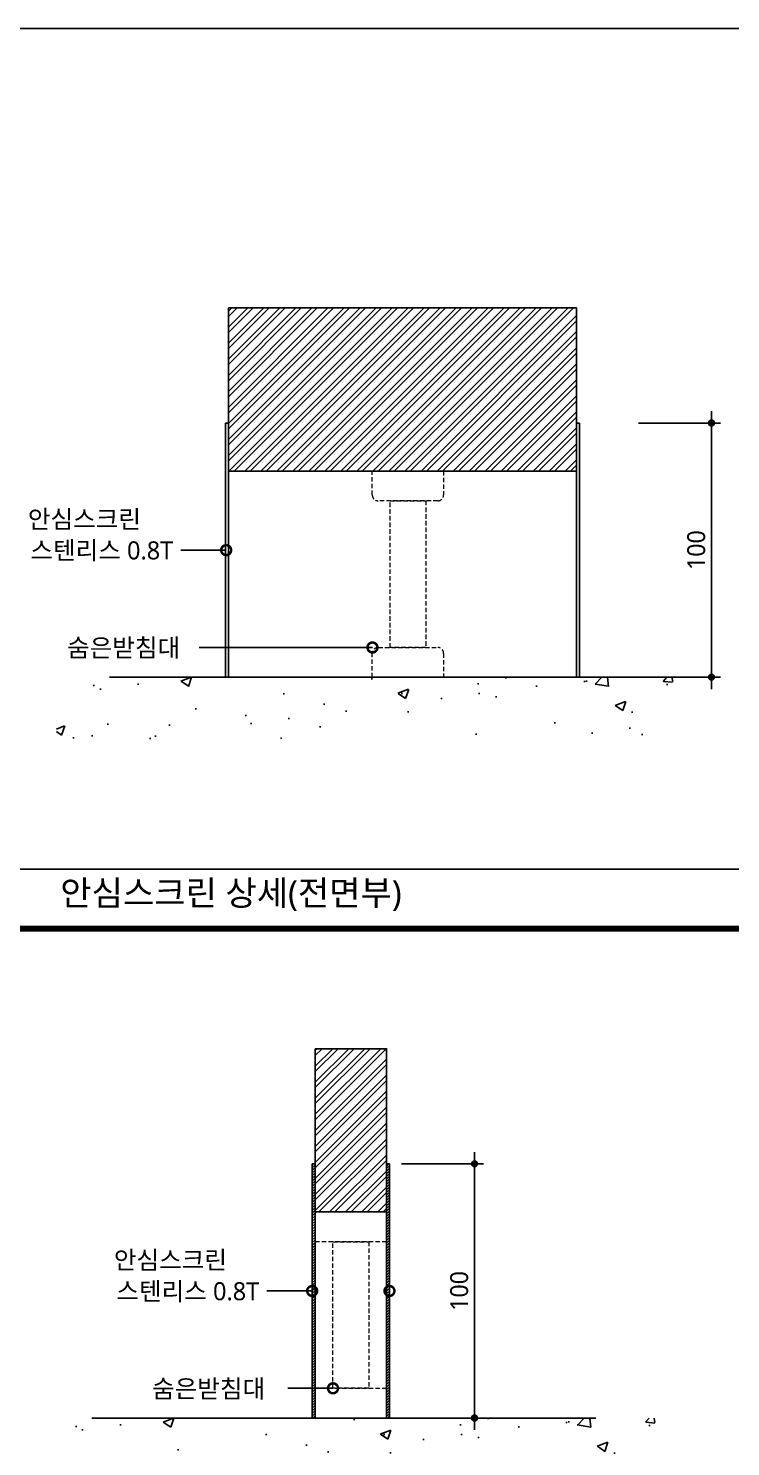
# Model space of a CAD drawing. Extents: x -256 to 8104, y -176 to 5714.
# Drawn here: x 4629 to 5810, y 3153 to 5538 of the extents above; entities that cross this region are included whole.
import ezdxf
from ezdxf.enums import TextEntityAlignment as Align

# ---------------------------------------------------------------- set-up
doc = ezdxf.new("R2010")
doc.units = 0
doc.header["$LTSCALE"] = 30
doc.linetypes.add('HIDDEN', pattern=[0.375, 0.25, -0.125])
doc.layers.get('0').update_dxf_attribs({"linetype": 'CONTINUOUS'})
doc.layers.get('DEFPOINTS').update_dxf_attribs({"linetype": 'CONTINUOUS'})
for name, color, linetype in [('DIM', 7, 'CONTINUOUS'), ('HAT', 8, 'CONTINUOUS'), ('HID', 9, 'HIDDEN'), ('TIT', 3, 'CONTINUOUS'), ('문자', 3, 'CONTINUOUS'), ('치수', 1, 'CONTINUOUS'), ('판넬', 2, 'CONTINUOUS'), ('해치', 8, 'CONTINUOUS')]:
    doc.layers.add(name, color=color, linetype=linetype)
doc.styles.add('돋움', font='malgun.ttf')
doc.dimstyles.new('10', dxfattribs={"dimscale": 10, "dimtxt": 3, "dimasz": 1, "dimexe": 1.5, "dimexo": 2, "dimgap": 1, "dimtad": 1, "dimdec": 0, "dimlunit": 6, "dimtxsty": '돋움', "dimblk": 'DIMDOT', "dimcen": -1, "dimdle": 1.5, "dimclrt": 3, "dimazin": 3, "dimtfac": 1, "dimtdec": 0, "dimtix": 1, "dimtmove": 2, "dimatfit": 3, "dimldrblk": 'DIMDOT', "dimarcsym": 0})

# ---------------------------------------------------------------- blocks, each defined once
blk = doc.blocks.new('DIMDOT')
at = {"linetype": 'Continuous'}
blk.add_line((-2, 0), (2, 0), dxfattribs=at)
for radius in [0.5, 0.25]:
    blk.add_circle((0, 0), radius, dxfattribs=at)
blk = doc.blocks.new('*D495')
at = {"layer": 'DEFPOINTS', "color": 0}
for p in [(173557.6483797086, 3804.199375718589), (173557.6483797086, 3376.73390850169), (173700.5538402225, 3376.73390850169)]:
    blk.add_point(p, dxfattribs=at)
at = {"layer": 'DIM', "color": 0, "lineweight": -2, "ltscale": 10}
for p, q in [((173577.6483797086, 3804.199375718589), (173715.5538402225, 3804.199375718589)), ((173700.5538402225, 3794.199375718589), (173700.5538402225, 3386.73390850169)), ((173577.6483797086, 3376.73390850169), (173715.5538402225, 3376.73390850169))]:
    blk.add_line(p, q, dxfattribs=at)
at = {"layer": 'DIM', "color": 0, "lineweight": -2, "xscale": 10, "yscale": 10, "zscale": 10}
for p, rotation in [((173700.5538402225, 3804.199375718589), 90), ((173700.5538402225, 3376.73390850169), 270)]:
    blk.add_blockref('DIMDOT', p, dxfattribs=dict(at, rotation=rotation))
at = {"layer": 'DIM', "color": 3, "insert": (173674.9729978312, 3590.466642110139), "char_height": 30, "attachment_point": 5, "rotation": 90, "style": '돋움'}
blk.add_mtext('100', dxfattribs=at)
blk = doc.blocks.new('_DOTSMALL')
at = {"color": 0, "linetype": 'ByBlock', "const_width": 0.5}
blk.add_lwpolyline([(-0.0625, 0, 1), (0.0625, 0, 1)], format="xyb", close=True, dxfattribs=at)
blk = doc.blocks.new('A$C63EC304E')
at = {"layer": '치수', "color": 1, "xscale": 2.5, "yscale": 2.5, "zscale": 2.5, "rotation": 234.3098741996962}
blk.add_blockref('_DOTSMALL', (0.3122711487351353, 0.3122689042671141), dxfattribs=at)
blk = doc.blocks.new('A$C2BC9653E')
at = {"layer": '치수', "xscale": 0.3333333333333333, "yscale": 0.3333333333333333, "zscale": 0.3333333333333333}
blk.add_blockref('A$C63EC304E', (7.59378804105e-05, 7.69076509641e-05), dxfattribs=at)
blk = doc.blocks.new('A$C7FC71301')
at = {"layer": '치수', "rotation": 180}
blk.add_blockref('A$C2BC9653E', (0.2083304700627195, 0.2083319399498578), dxfattribs=at)
blk = doc.blocks.new('A$C4A20372B')
at = {"layer": '치수'}
blk.add_blockref('A$C7FC71301', (0, 0), dxfattribs=at)
blk = doc.blocks.new('A$C566469F5')
at = {"layer": '치수'}
blk.add_blockref('A$C4A20372B', (1.4837169147e-06, -7.523958629e-07), dxfattribs=at)
blk = doc.blocks.new('A$C7E317CD4')
at = {"layer": '해치', "xscale": 2, "yscale": 2, "zscale": 2}
blk.add_blockref('A$C566469F5', (-7.38963099138e-05, -7.19324398233e-05), dxfattribs=at)
blk = doc.blocks.new('A$C601D7F27')
at = {"layer": '치수'}
blk.add_blockref('A$C7E317CD4', (7.25629724911e-05, 7.2882110544e-05), dxfattribs=at)
blk = doc.blocks.new('A$C38802C08')
at = {"layer": '치수'}
blk.add_blockref('A$C601D7F27', (2.970571586e-06, 3.044569894e-06), dxfattribs=at)
blk = doc.blocks.new('*D497')
at = {"layer": 'DEFPOINTS', "color": 0}
for p in [(173956.2658855324, 5050.282922417322), (173956.2658855324, 4622.817455200424), (174099.1713460463, 4622.817455200424)]:
    blk.add_point(p, dxfattribs=at)
at = {"layer": 'DIM', "color": 0, "lineweight": -2, "ltscale": 10}
for p, q in [((173976.2658855324, 5050.282922417322), (174114.1713460463, 5050.282922417322)), ((174099.1713460463, 5040.282922417322), (174099.1713460463, 4632.817455200424)), ((173976.2658855324, 4622.817455200424), (174114.1713460463, 4622.817455200424))]:
    blk.add_line(p, q, dxfattribs=at)
at = {"layer": 'DIM', "color": 0, "lineweight": -2, "xscale": 10, "yscale": 10, "zscale": 10}
for p, rotation in [((174099.1713460463, 5050.282922417322), 90), ((174099.1713460463, 4622.817455200424), 270)]:
    blk.add_blockref('DIMDOT', p, dxfattribs=dict(at, rotation=rotation))
at = {"layer": 'DIM', "color": 3, "insert": (174073.590503655, 4836.550188808873), "char_height": 30, "attachment_point": 5, "rotation": 90, "style": '돋움'}
blk.add_mtext('100', dxfattribs=at)
blk = doc.blocks.new('AURA_17', base_point=(168321.4772280213, 175.7636242712601))
h = blk.add_hatch()
h.set_pattern_fill('ANSI31', color=2, style=0)
h.set_pattern_definition([(45, (171538.1627874165, 1839.989420995684), (-2.245064030267288, 2.245064030267288), [])])
h.paths.add_polyline_path([(173432.6483797086, 3804.199375718589), (173427.6483797086, 3804.199375718589), (173427.6483797086, 3592.549975443473, -1), (173427.6483797086, 3588.383308776807), (173427.6483797086, 3376.73390850169), (173432.6483797086, 3376.73390850169)])
h.paths.add_polyline_path([(173557.6483797086, 3588.383308776795, -1), (173557.6483797086, 3592.549975443461), (173557.6483797086, 3804.199375718589), (173552.6483797086, 3804.199375718589), (173552.6483797086, 3376.73390850169), (173557.6483797086, 3376.73390850169)])
at = {"layer": 'HAT'}
h = blk.add_hatch(dxfattribs=at)
h.set_pattern_fill('ANSI32', color=256, scale=2, style=0)
h.set_pattern_definition([(45, (160029.9008488676, -8.833752722632198), (-13.47038418160373, 13.47038418160373), []), (45, (160038.8811049736, -8.833752722632198), (-13.47038418160373, 13.47038418160373), [])])
h.paths.add_polyline_path([(173286.8242107148, 5244.078883969458), (173872.1824408657, 5244.078883969458), (173872.1824408657, 4969.433746172017), (173286.8242107148, 4969.433746172017)])
h = blk.add_hatch(dxfattribs=at)
h.set_pattern_fill('ANSI32', color=256, scale=2, style=0)
h.set_pattern_definition([(45, (168351.3137263376, 0), (-13.47038418160373, 13.47038418160373), []), (45, (168360.2939863377, 0), (-13.47038418160373, 13.47038418160373), [])])
h.paths.add_polyline_path([(173552.6483797086, 3997.995337270724), (173432.6483797086, 3997.995337270724), (173432.6483797086, 3723.350199473284), (173552.6483797086, 3723.350199473284), (173552.6483797086, 3804.199375718589)])
at = {"layer": '해치'}
h = blk.add_hatch(dxfattribs=at)
h.set_pattern_fill('AR-CONC', color=256, style=0)
h.set_pattern_definition([(49.99999999999999, (171568.067168055, 3086.072967694418), (182.184668996004, -15.93908553890309), [19.05, -209.55]), (355, (171568.067168055, 3086.072967694418), (-35.24282597566699, 191.05664288218), [15.24, -167.64]), (100.451, (171583.249168055, 3084.744717694417), (146.9425016659592, 175.1166878202919), [16.19, -178.09]), (46.1842, (171568.067168055, 3136.872967694417), (271.0790408921299, -42.04232793272715), [28.575, -314.325]), (96.63560000000001, (171590.657068055, 3133.369467694416), (237.4042344662371, 247.4255558900492), [24.285, -267.135]), (351.1840000000001, (171568.067168055, 3136.872967694417), (237.4046058139339, 247.4251178605977), [22.86, -251.46]), (21, (171593.467168055, 3124.172967694416), (151.6148798353833, -102.2655185167625), [19.05, -209.55]), (326.0000000000001, (171593.467168055, 3124.172967694416), (61.80202834764707, 184.1879661223193), [15.24, -167.64]), (71.4514, (171606.101668055, 3115.650867694418), (213.4164907701245, 81.92285771605745), [16.19, -178.09]), (37.50000000000001, (171568.067168055, 3086.072967694418), (3.088603250591817, 84.55503887315311), [0, -165.608, 0, -170.18, 0, -168.275]), (7.499999999999999, (171568.067168055, 3086.072967694418), (66.81966251030575, 100.1805748181195), [0, -97.02799999999999, 0, -161.798, 0, -64.135]), (327.5, (171511.425168055, 3086.072967694418), (135.5905951668714, -5.728743992673458), [0, -63.5, 0, -198.12, 0, -262.89]), (317.5, (171486.025168055, 3086.072967694418), (148.129181386018, 25.42649103333301), [0, -82.55, 0, -131.572, 0, -186.69])])
h.paths.add_polyline_path([(174047.6453608303, 4519.833484823783), (174047.6453608303, 4622.817455200424), (172997.460159864, 4622.817455200424), (172997.460159864, 4519.833484823783)])
h = blk.add_hatch(dxfattribs=at)
h.set_pattern_fill('AR-CONC', color=256, style=0)
h.set_pattern_definition([(49.99999999999999, (171538.1627874165, 1839.989420995684), (182.184668996004, -15.93908553890309), [19.05, -209.55]), (355, (171538.1627874165, 1839.989420995684), (-35.24282597566699, 191.05664288218), [15.24, -167.64]), (100.451, (171553.3447874165, 1838.661170995685), (146.9425016659592, 175.1166878202919), [16.19, -178.09]), (46.1842, (171538.1627874165, 1890.789420995685), (271.0790408921299, -42.04232793272715), [28.575, -314.325]), (96.63560000000001, (171560.7526874165, 1887.285920995684), (237.4042344662371, 247.4255558900492), [24.285, -267.135]), (351.1840000000001, (171538.1627874165, 1890.789420995685), (237.4046058139339, 247.4251178605977), [22.86, -251.46]), (21, (171563.5627874165, 1878.089420995684), (151.6148798353833, -102.2655185167625), [19.05, -209.55]), (326.0000000000001, (171563.5627874165, 1878.089420995684), (61.80202834764707, 184.1879661223193), [15.24, -167.64]), (71.4514, (171576.1972874165, 1869.567320995684), (213.4164907701245, 81.92285771605745), [16.19, -178.09]), (37.50000000000001, (171538.1627874165, 1839.989420995684), (3.088603250591817, 84.55503887315311), [0, -165.608, 0, -170.18, 0, -168.275]), (7.499999999999999, (171538.1627874165, 1839.989420995684), (66.81966251030575, 100.1805748181195), [0, -97.02799999999999, 0, -161.798, 0, -64.135]), (327.5, (171481.5207874165, 1839.989420995684), (135.5905951668714, -5.728743992673458), [0, -63.5, 0, -198.12, 0, -262.89]), (317.5, (171456.1207874165, 1839.989420995684), (148.129181386018, 25.42649103333301), [0, -82.55, 0, -131.572, 0, -186.69])])
h.paths.add_polyline_path([(174017.7409801918, 3273.749938125049), (174017.7409801918, 3376.73390850169), (172967.5557792255, 3376.73390850169), (172967.5557792255, 3273.749938125049)])
at = {"color": 2}
for p, q in [((173086.808154448, 4622.817455200424), (173976.2658855324, 4622.817455200424)), ((173056.9037738095, 3376.73390850169), (173904.5770235335, 3376.73390850169))]:
    blk.add_line(p, q, dxfattribs=at)
at = {"color": 8}
blk.add_line((170805.6351922593, 4299.924888201386), (174153.4599155654, 4299.924888201386), dxfattribs=at)
at = {"color": 2}
for points in [[(168320.7852653573, 5714.157588780032), (175573.1269590878, 5714.157588780032), (175573.1269590878, 175.84241121997), (168320.7852653573, 175.84241121997)], [(168320.7852653573, 5714.157588780032), (175573.1269590878, 5714.157588780032), (175573.1269590878, 175.84241121997), (168320.7852653573, 175.84241121997)], [(168320.7852653573, 5714.157588780032), (176302.7013498609, 5714.157588780032), (176302.7013498609, 175.84241121997), (168320.7852653573, 175.84241121997)], [(173281.8242107148, 5050.282922417322), (173286.8242107148, 5050.282922417322), (173286.8242107148, 4622.817455200424), (173281.8242107148, 4622.817455200424)], [(173877.1824408657, 5050.282922417322), (173872.1824408657, 5050.282922417322), (173872.1824408657, 4622.817455200424), (173877.1824408657, 4622.817455200424)], [(173427.6483797086, 3804.199375718589), (173432.6483797086, 3804.199375718589), (173432.6483797086, 3376.73390850169), (173427.6483797086, 3376.73390850169)], [(173557.6483797086, 3804.199375718589), (173552.6483797086, 3804.199375718589), (173552.6483797086, 3376.73390850169), (173557.6483797086, 3376.73390850169)]]:
    blk.add_lwpolyline(points, close=True, dxfattribs=at)
at = {"color": 8, "const_width": 10}
blk.add_lwpolyline([(170805.6351922593, 4199.924888201386), (174153.4599155654, 4199.924888201386)], dxfattribs=at)
at = {"layer": 'HID', "lineweight": 15}
for points in [[(173528.7220622328, 4969.433746172017), (173648.7220622328, 4969.433746172017), (173648.7220622328, 4929.433746172017, -0.4142135623730953), (173638.7220622328, 4919.433746172017), (173538.7220622328, 4919.433746172017, -0.4142135623730954), (173528.7220622328, 4929.433746172017)], [(173538.7220622328, 4672.817455200424), (173638.7220622328, 4672.817455200424, -0.4142135623730943), (173648.7220622328, 4662.817455200424), (173648.7220622328, 4622.817455200424), (173528.7220622328, 4622.817455200424), (173528.7220622328, 4662.817455200424, -0.4142135623730947)]]:
    blk.add_lwpolyline(points, format="xyb", close=True, dxfattribs=at)
for points in [[(173558.7220622328, 4919.433746172017), (173618.7220622328, 4919.433746172017), (173618.7220622328, 4672.817455200424), (173558.7220622328, 4672.817455200424)], [(173432.6483797086, 3723.350199473284), (173552.6483797086, 3723.350199473284), (173552.6483797086, 3673.350199473284), (173432.6483797086, 3673.350199473284)], [(173462.6483797086, 3673.350199473284), (173522.6483797086, 3673.350199473284), (173522.6483797086, 3426.73390850169), (173462.6483797086, 3426.73390850169)], [(173432.6483797086, 3426.73390850169), (173552.6483797086, 3426.73390850169), (173552.6483797086, 3376.73390850169), (173432.6483797086, 3376.73390850169)]]:
    blk.add_lwpolyline(points, close=True, dxfattribs=at)
at = {"layer": '치수'}
for p, q in [((173207.004647494, 4836.550188808884), (173283.0354572834, 4836.550188808884)), ((173237.5944831578, 4672.817455200424), (173529.0156880751, 4672.817455200424)), ((173351.6175699191, 3590.466642110154), (173427.6483797086, 3590.466642110154)), ((173386.6175699192, 3426.73390850169), (173462.6483797086, 3426.73390850169))]:
    blk.add_line(p, q, dxfattribs=at)
at = {"layer": '판넬', "color": 1}
for p, q in [((173432.6483797086, 3376.73390850169), (173432.6483797086, 3997.995337270724)), ((173552.6483797086, 3376.73390850169), (173552.6483797086, 3997.995337270724))]:
    blk.add_line(p, q, dxfattribs=at)
for points in [[(173286.8242107148, 5244.078883969458), (173872.1824408657, 5244.078883969458), (173872.1824408657, 4969.433746172017), (173286.8242107148, 4969.433746172017)], [(173432.6483797086, 3997.995337270724), (173552.6483797086, 3997.995337270724), (173552.6483797086, 3723.350199473284), (173432.6483797086, 3723.350199473284)]]:
    blk.add_lwpolyline(points, close=True, dxfattribs=at)
at = {"layer": '해치', "xscale": 20, "yscale": 20, "zscale": 20}
for p in [(173278.8687992193, 4832.383523118166), (173524.849030011, 4668.650789509706), (173423.4817216444, 3586.299976419436), (173553.4817216445, 3586.299976419421), (173458.4817216445, 3422.567242810972)]:
    blk.add_blockref('A$C38802C08', p, dxfattribs=at)
at = {"layer": 'TIT', "style": '돋움'}
blk.add_text('안심스크린 상세(전면부)', height=42, dxfattribs=at).set_placement((173578.1026194078, 4239.019346127516), align=Align.RIGHT)
at = {"layer": '문자', "style": '돋움'}
for s, p in [('안심스크린', (173044.7022472862, 4889.229457247027)), ('스텐리스 0.8T', (173073.8920817261, 4836.430162894954)), ('숨은받침대', (173110.514335813, 4672.697429286494)), ('안심스크린', (173189.3151697114, 3643.145910548298)), ('스텐리스 0.8T', (173218.5050041512, 3590.346616196224)), ('숨은받침대', (173253.5050041513, 3426.613882587761))]:
    blk.add_text(s, height=30.33655341585617, dxfattribs=at).set_placement(p, align=Align.MIDDLE)
at = {"layer": 'DIM', "ltscale": 10}
for base, p1, p2, picture, middle in [((174099.1713460463, 4622.817455200424), (173956.2658855324, 5050.282922417322), (173956.2658855324, 4622.817455200424), '*D497', (174073.590503655, 4836.550188808873)), ((173700.5538402225, 3376.73390850169), (173557.6483797086, 3804.199375718589), (173557.6483797086, 3376.73390850169), '*D495', (173674.9729978312, 3590.466642110139))]:
    dim = blk.add_linear_dim(base=base, p1=p1, p2=p2, angle=90, text='100', dimstyle='10', dxfattribs=at)
    dim.commit()
    dim.dimension.update_dxf_attribs({"geometry": picture, "text_midpoint": middle})

msp = doc.modelspace()

# ---------------------------------------------------------------- block references
msp.add_blockref('AURA_17', (0, 0))

doc.saveas('drawing.dxf')
